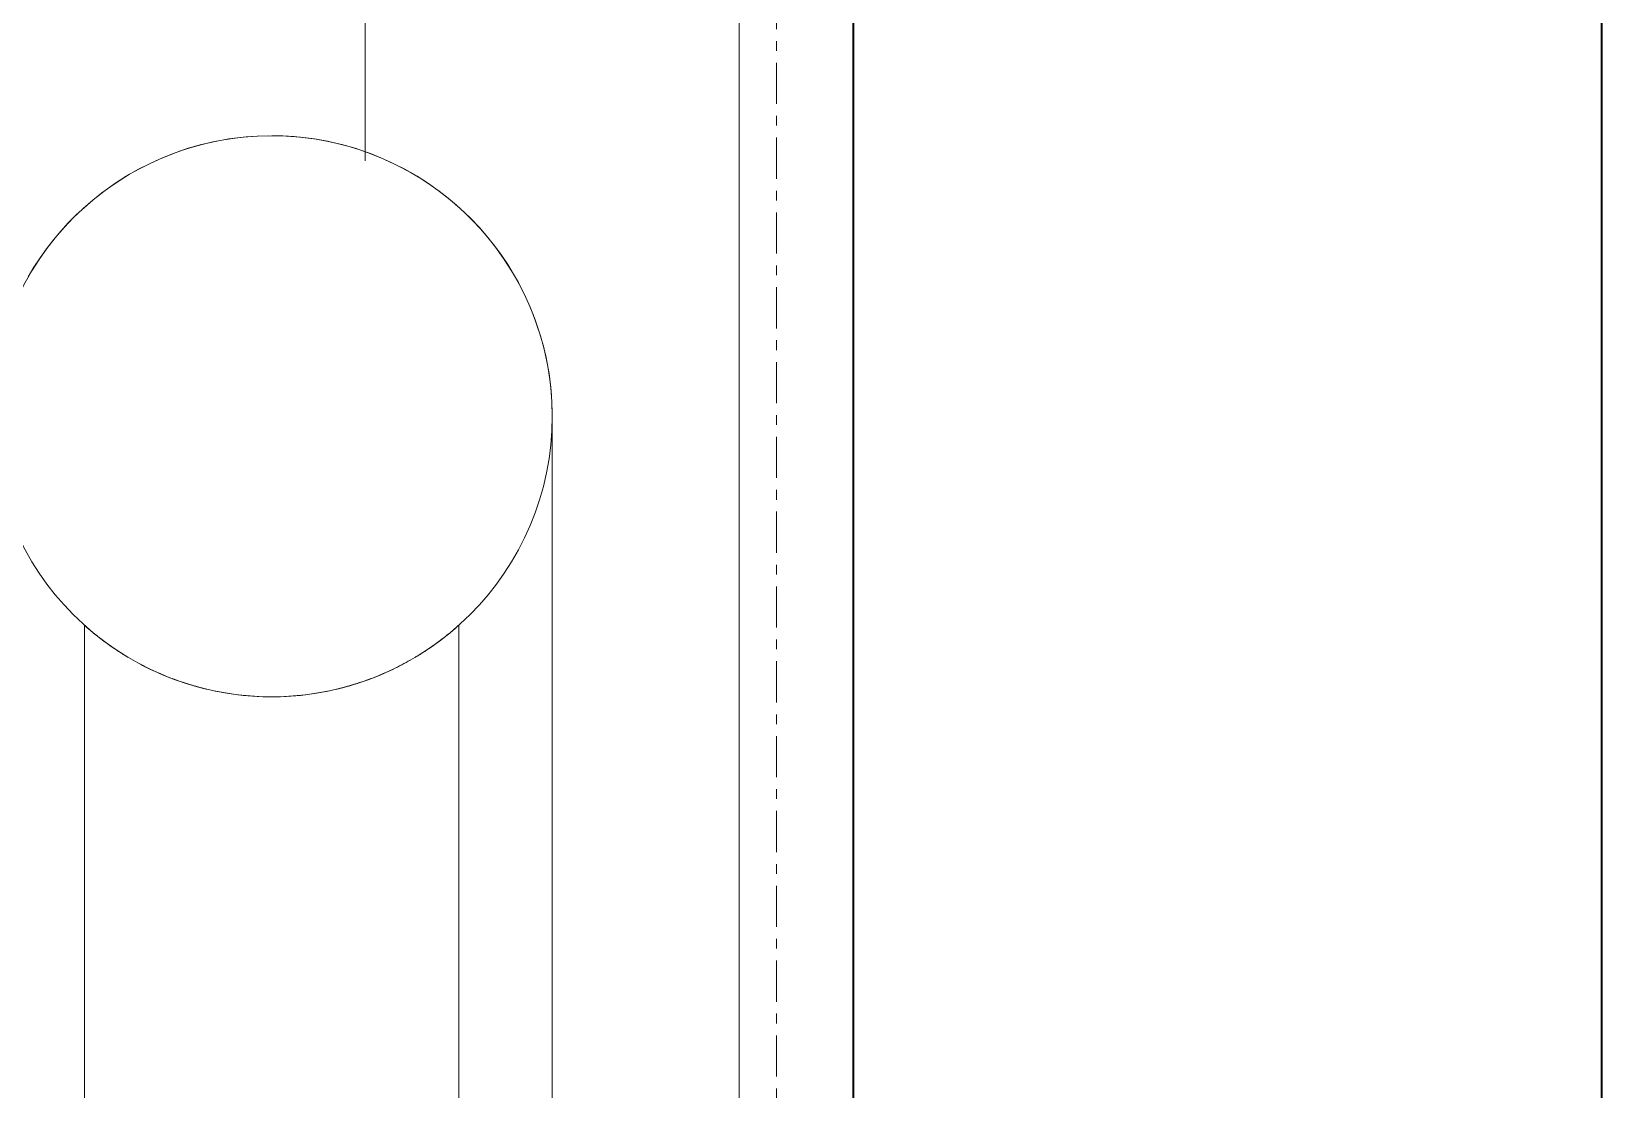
# Model space of a CAD drawing. Header units: millimetres. Extents: x -187664 to 435448, y -313239 to 299894.
# Drawn here: x 134023.3 to 134233.2, y -293824.3 to -293682.8 of the extents above; entities that cross this region are included whole.
import ezdxf

# ---------------------------------------------------------------- set-up
doc = ezdxf.new("R2010")
doc.units = ezdxf.units.MM
doc.linetypes.add('DPA_Grid _ Level 100', pattern=[10, 5.5, -1.6, 1.3, -1.6])
for name, color, linetype, lineweight in [('A-FLOR-HRAL', 7, 'Continuous', 25), ('A-GLAZ-CWMG', 7, 'Continuous', 35), ('S-GRID', 7, 'Continuous', 0)]:
    doc.layers.add(name, color=color, linetype=linetype, lineweight=lineweight)

# ---------------------------------------------------------------- blocks, each defined once
blk = doc.blocks.new('Railing - RL7_Baluster Post-V25-2120-01 ENTRANCE 1 SECTION A')
at = {"layer": 'A-FLOR-HRAL', "color": 7, "lineweight": 9}
for p, q in [((-849182.37, 102746.65), (-849182.37, 103600)), ((-849182.37, 102746.65), (-849182.37, 103600)), ((-849132.37, 103600), (-849132.37, 102500)), ((-849132.37, 102500), (-849132.37, 103600))]:
    blk.add_line(p, q, dxfattribs=at)
blk = doc.blocks.new('Railing - RL7_Baluster Post-V28-2120-01 ENTRANCE 1 SECTION A')
at = {"layer": 'A-FLOR-HRAL', "color": 7, "lineweight": 9}
for p, q in [((-849182.37, 102746.65), (-849182.37, 103600)), ((-849182.37, 102746.65), (-849182.37, 103600)), ((-849132.37, 103600), (-849132.37, 102500)), ((-849132.37, 102500), (-849132.37, 103600))]:
    blk.add_line(p, q, dxfattribs=at)
blk = doc.blocks.new('Railing - RL7_Baluster Post-V29-2120-01 ENTRANCE 1 SECTION A')
at = {"layer": 'A-FLOR-HRAL', "color": 7, "lineweight": 9}
for p, q in [((-849182.37, 103600), (-849182.37, 102746.65)), ((-849182.37, 102746.65), (-849182.37, 103600)), ((-849132.37, 102500), (-849132.37, 103600)), ((-849132.37, 102500), (-849132.37, 103600))]:
    blk.add_line(p, q, dxfattribs=at)
blk = doc.blocks.new('Railing - Railing-6650173-2120-01 ENTRANCE 1 SECTION A')
at = {"color": 7}
for name in ['Railing - RL7_Baluster Post-V25-2120-01 ENTRANCE 1 SECTION A', 'Railing - RL7_Baluster Post-V25-2120-01 ENTRANCE 1 SECTION A', 'Railing - RL7_Baluster Post-V25-2120-01 ENTRANCE 1 SECTION A', 'Railing - RL7_Baluster Post-V25-2120-01 ENTRANCE 1 SECTION A', 'Railing - RL7_Baluster Post-V28-2120-01 ENTRANCE 1 SECTION A', 'Railing - RL7_Baluster Post-V29-2120-01 ENTRANCE 1 SECTION A']:
    blk.add_blockref(name, (0, 0), dxfattribs=at)
blk = doc.blocks.new('Rectangular Mullion - Mullion_H-Beam-17948301-2120-01 ENTRANCE 1 SECTION A')
at = {"layer": 'A-GLAZ-CWMG', "color": 7}
for p, q in [((-849117.13, 103450), (-849117.13, 101450)), ((-849117.1, 101450), (-849117.1, 103450)), ((-849017.13, 103450), (-849017.13, 101350)), ((-849017.1, 103450), (-849017.1, 101350))]:
    blk.add_line(p, q, dxfattribs=at)
blk = doc.blocks.new('Railing - 2800 _L_-10729080-2120-01 ENTRANCE 1 SECTION A')
at = {"layer": 'A-FLOR-HRAL', "color": 7, "lineweight": 9}
for p, q in [((-849219.87, 102684.49), (-849219.87, 102508.5)), ((-849169.87, 102508.5), (-849169.87, 102684.49)), ((-849219.87, 102670.49), (-849219.87, 102508.5)), ((-849169.87, 102508.5), (-849169.87, 102670.62))]:
    blk.add_line(p, q, dxfattribs=at)
at = {"layer": 'A-FLOR-HRAL', "color": 7, "lineweight": 9, "flags": 128}
for points in [[(-849227.42, 102731.13), (-849226.65, 102732.42), (-849225.82, 102733.67), (-849224.95, 102734.89), (-849224.03, 102736.08), (-849223.07, 102737.23), (-849222.06, 102738.33), (-849221, 102739.4), (-849219.9, 102740.42), (-849218.77, 102741.4), (-849217.59, 102742.34), (-849216.38, 102743.22), (-849215.14, 102744.06), (-849213.86, 102744.84), (-849212.55, 102745.57), (-849211.21, 102746.25), (-849209.85, 102746.88), (-849208.46, 102747.45), (-849207.05, 102747.97), (-849205.63, 102748.43), (-849204.18, 102748.83), (-849202.72, 102749.17), (-849201.25, 102749.45), (-849199.76, 102749.68), (-849198.27, 102749.85), (-849196.78, 102749.95), (-849195.28, 102750)], [(-849194.87, 102750), (-849193.37, 102749.97), (-849191.88, 102749.88), (-849190.38, 102749.73), (-849188.9, 102749.52), (-849187.42, 102749.25), (-849185.96, 102748.93), (-849184.51, 102748.54), (-849183.08, 102748.1), (-849181.66, 102747.6), (-849180.27, 102747.04), (-849178.9, 102746.43), (-849177.56, 102745.76), (-849176.24, 102745.04), (-849174.95, 102744.27), (-849173.7, 102743.45), (-849172.48, 102742.58), (-849171.29, 102741.66), (-849170.15, 102740.69), (-849169.04, 102739.68), (-849167.97, 102738.63), (-849166.95, 102737.53), (-849165.97, 102736.39), (-849165.04, 102735.22), (-849164.15, 102734.01), (-849163.32, 102732.76), (-849162.53, 102731.48), (-849161.8, 102730.17), (-849161.12, 102728.84), (-849160.49, 102727.48), (-849159.92, 102726.09), (-849159.41, 102724.68), (-849158.95, 102723.25), (-849158.55, 102721.81), (-849158.2, 102720.35), (-849157.92, 102718.87), (-849157.69, 102717.39), (-849157.53, 102715.9), (-849157.42, 102714.4), (-849157.38, 102712.9)], [(-849157.37, 102708.06), (-849157.37, 102706.89), (-849157.37, 102705.59), (-849157.37, 102704.17), (-849157.37, 102702.61), (-849157.37, 102700.93), (-849157.37, 102699.13), (-849157.37, 102697.22), (-849157.37, 102695.18), (-849157.37, 102693.04), (-849157.37, 102690.78), (-849157.37, 102688.42), (-849157.37, 102685.96), (-849157.37, 102683.4), (-849157.37, 102680.75), (-849157.37, 102678.01), (-849157.37, 102675.18), (-849157.37, 102672.28), (-849157.37, 102669.29), (-849157.37, 102666.24), (-849157.37, 102663.12), (-849157.37, 102659.94)], [(-849157.37, 102659.83), (-849157.37, 102656.71), (-849157.37, 102653.42), (-849157.37, 102650.09), (-849157.37, 102646.72), (-849157.37, 102643.31), (-849157.37, 102639.87), (-849157.37, 102636.41), (-849157.37, 102632.93), (-849157.37, 102629.44), (-849157.37, 102625.94)]]:
    blk.add_lwpolyline(points, dxfattribs=at)
at = {"layer": 'A-FLOR-HRAL', "color": 7, "lineweight": 18}
for start, end in [(90, 270), (270, 90)]:
    blk.add_arc((-849194.87, 102712.5), 37.5, start, end, dxfattribs=at)
at = {"layer": 'A-FLOR-HRAL', "color": 7, "lineweight": 9}
for points, knots in [([(-849216.46, 102681.84), (-849216.81, 102682.08), (-849217.46, 102682.56), (-849218.62, 102683.46), (-849219.33, 102684.07), (-849219.63, 102684.34), (-849219.78, 102684.47), (-849219.86, 102684.54), (-849219.77, 102684.45), (-849219.51, 102684.22), (-849219.03, 102683.81), (-849218.33, 102683.24), (-849217.46, 102682.56), (-849216.48, 102681.84), (-849215.43, 102681.13), (-849214.64, 102680.63), (-849214.27, 102680.41)], [0.3333333, 0.3333333, 0.3333333, 0.3333333, 0.3611111, 0.3888889, 0.4444444, 0.4583333, 0.4722222, 0.5, 0.5277778, 0.5555556, 0.5833333, 0.6111111, 0.6388889, 0.6666667, 0.6944444, 0.717401, 0.717401, 0.717401, 0.717401]), ([(-849175.47, 102680.41), (-849175.1, 102680.63), (-849174.32, 102681.13), (-849173.27, 102681.84), (-849172.29, 102682.56), (-849171.13, 102683.46), (-849170.42, 102684.06), (-849170.11, 102684.34), (-849169.96, 102684.47), (-849169.89, 102684.54), (-849169.98, 102684.45), (-849170.24, 102684.22), (-849170.72, 102683.81), (-849171.42, 102683.24), (-849172.28, 102682.56), (-849172.94, 102682.08), (-849173.29, 102681.84)], [0.282599, 0.282599, 0.282599, 0.282599, 0.3055556, 0.3333333, 0.3611111, 0.3888889, 0.4444444, 0.4583333, 0.4722222, 0.5, 0.5277778, 0.5555556, 0.5833333, 0.6111111, 0.6388889, 0.6666667, 0.6666667, 0.6666667, 0.6666667]), ([(-849212.46, 102679.38), (-849212, 102679.14), (-849210.49, 102678.37), (-849207.64, 102677.17), (-849203.69, 102675.97), (-849199.46, 102675.2), (-849196.43, 102675), (-849194.87, 102675)], [0.7527576, 0.7527576, 0.7527576, 0.7527576, 0.7777778, 0.8333333, 0.8888889, 0.9444444, 1, 1, 1, 1]), ([(-849194.87, 102675), (-849193.32, 102675), (-849190.28, 102675.2), (-849186.06, 102675.97), (-849182.1, 102677.17), (-849178.88, 102678.53), (-849177.07, 102679.48), (-849176.34, 102679.9)], [0, 0, 0, 0, 0.0555556, 0.1111111, 0.1666667, 0.2222222, 0.2653207, 0.2653207, 0.2653207, 0.2653207])]:
    blk.add_open_spline(points, degree=3, knots=knots, dxfattribs=at)
for points in [[(-849214.04, 102680.27), (-849214.5, 102680.54), (-849215.37, 102681.08), (-849216.11, 102681.59), (-849216.46, 102681.84)], [(-849173.29, 102681.84), (-849173.64, 102681.59), (-849174.38, 102681.08), (-849175.25, 102680.54), (-849175.71, 102680.27)], [(-849211.06, 102678.67), (-849211.54, 102678.9), (-849212.01, 102679.14), (-849212.46, 102679.38)], [(-849203.64, 102676.04), (-849205.01, 102676.37), (-849207.65, 102677.17), (-849209.98, 102678.15), (-849211.06, 102678.67)], [(-849178.69, 102678.67), (-849179.77, 102678.15), (-849182.1, 102677.17), (-849184.74, 102676.37), (-849186.1, 102676.04)], [(-849176.33, 102679.9), (-849177.07, 102679.48), (-849177.86, 102679.07), (-849178.69, 102678.67)], [(-849204.21, 102676.18), (-849204.94, 102676.37), (-849205.66, 102676.58), (-849206.36, 102676.8)], [(-849206.36, 102676.8), (-849205.66, 102676.58), (-849204.94, 102676.37), (-849204.21, 102676.18)], [(-849185.54, 102676.18), (-849184.81, 102676.37), (-849184.09, 102676.58), (-849183.39, 102676.8)], [(-849183.38, 102676.8), (-849184.08, 102676.58), (-849184.8, 102676.37), (-849185.54, 102676.18)], [(-849194.87, 102675), (-849196.43, 102675), (-849199.47, 102675.2), (-849202.28, 102675.71), (-849203.64, 102676.04)], [(-849186.1, 102676.04), (-849187.47, 102675.71), (-849190.28, 102675.2), (-849193.32, 102675), (-849194.87, 102675)]]:
    blk.add_open_spline(points, degree=3, dxfattribs=at)
blk = doc.blocks.new('Railing - 2800 _L_-V381-2120-01 ENTRANCE 1 SECTION A')
at = {"layer": 'A-FLOR-HRAL', "color": 7, "lineweight": 9}
for p, q in [((-849219.87, 102684.49), (-849219.87, 102508.5)), ((-849219.87, 102684.49), (-849219.87, 102508.5)), ((-849169.87, 102508.5), (-849169.87, 102684.49)), ((-849169.87, 102508.5), (-849169.87, 102684.49)), ((-849157.37, 101453.2), (-849157.37, 102625))]:
    blk.add_line(p, q, dxfattribs=at)
at = {"layer": 'A-FLOR-HRAL', "color": 7, "lineweight": 9, "flags": 128}
for points in [[(-849227.42, 102731.13), (-849226.65, 102732.42), (-849225.82, 102733.67), (-849224.95, 102734.89), (-849224.03, 102736.08), (-849223.07, 102737.23), (-849222.06, 102738.33), (-849221, 102739.4), (-849219.9, 102740.42), (-849218.77, 102741.4), (-849217.59, 102742.34), (-849216.38, 102743.22), (-849215.14, 102744.06), (-849213.86, 102744.84), (-849212.55, 102745.57), (-849211.21, 102746.25), (-849209.85, 102746.88), (-849208.46, 102747.45), (-849207.05, 102747.97), (-849205.63, 102748.43), (-849204.18, 102748.83), (-849202.72, 102749.17), (-849201.25, 102749.45), (-849199.76, 102749.68), (-849198.27, 102749.85), (-849196.78, 102749.95), (-849195.28, 102750)], [(-849194.87, 102750), (-849193.37, 102749.97), (-849191.88, 102749.88), (-849190.38, 102749.73), (-849188.9, 102749.52), (-849187.42, 102749.25), (-849185.96, 102748.93), (-849184.51, 102748.54), (-849183.08, 102748.1), (-849181.66, 102747.6), (-849180.27, 102747.04), (-849178.9, 102746.43), (-849177.56, 102745.76), (-849176.24, 102745.04), (-849174.95, 102744.27), (-849173.7, 102743.45), (-849172.48, 102742.58), (-849171.29, 102741.66), (-849170.15, 102740.69), (-849169.04, 102739.68), (-849167.97, 102738.63), (-849166.95, 102737.53), (-849165.97, 102736.39), (-849165.04, 102735.22), (-849164.15, 102734.01), (-849163.32, 102732.76), (-849162.53, 102731.48), (-849161.8, 102730.17), (-849161.12, 102728.84), (-849160.49, 102727.48), (-849159.92, 102726.09), (-849159.41, 102724.68), (-849158.95, 102723.25), (-849158.55, 102721.81), (-849158.2, 102720.35), (-849157.92, 102718.87), (-849157.69, 102717.39), (-849157.53, 102715.9), (-849157.42, 102714.4), (-849157.38, 102712.9)], [(-849157.37, 102712.22), (-849157.37, 102711.87), (-849157.37, 102711.38), (-849157.37, 102710.76), (-849157.37, 102709.99), (-849157.37, 102709.09), (-849157.37, 102708.06), (-849157.37, 102706.89), (-849157.37, 102705.59), (-849157.37, 102704.17), (-849157.37, 102702.61), (-849157.37, 102700.93), (-849157.37, 102699.13), (-849157.37, 102697.22), (-849157.37, 102695.18), (-849157.37, 102693.04), (-849157.37, 102690.78), (-849157.37, 102688.42), (-849157.37, 102685.96), (-849157.37, 102683.4), (-849157.37, 102680.75), (-849157.37, 102678.01), (-849157.37, 102675.18), (-849157.37, 102672.28), (-849157.37, 102669.29), (-849157.37, 102666.24), (-849157.37, 102663.12), (-849157.37, 102659.94), (-849157.37, 102656.71), (-849157.37, 102653.42), (-849157.37, 102650.09), (-849157.37, 102646.72), (-849157.37, 102643.31), (-849157.37, 102639.87), (-849157.37, 102636.41), (-849157.37, 102632.93), (-849157.37, 102629.44), (-849157.37, 102625.94), (-849157.37, 102625)]]:
    blk.add_lwpolyline(points, dxfattribs=at)
at = {"layer": 'A-FLOR-HRAL', "color": 7, "lineweight": 18}
for start, end in [(90, 270), (270, 90)]:
    blk.add_arc((-849194.87, 102712.5), 37.5, start, end, dxfattribs=at)
at = {"layer": 'A-FLOR-HRAL', "color": 7, "lineweight": 9}
for points, knots in [([(-849216.46, 102681.84), (-849216.81, 102682.08), (-849217.46, 102682.56), (-849218.62, 102683.46), (-849219.33, 102684.07), (-849219.63, 102684.34), (-849219.78, 102684.47), (-849219.86, 102684.54), (-849219.77, 102684.45), (-849219.51, 102684.22), (-849219.03, 102683.81), (-849218.33, 102683.24), (-849217.46, 102682.56), (-849216.48, 102681.84), (-849215.43, 102681.13), (-849214.64, 102680.63), (-849214.27, 102680.41)], [0.3333333, 0.3333333, 0.3333333, 0.3333333, 0.3611111, 0.3888889, 0.4444444, 0.4583333, 0.4722222, 0.5, 0.5277778, 0.5555556, 0.5833333, 0.6111111, 0.6388889, 0.6666667, 0.6944444, 0.717401, 0.717401, 0.717401, 0.717401]), ([(-849216.46, 102681.84), (-849216.81, 102682.08), (-849217.46, 102682.56), (-849218.62, 102683.46), (-849219.33, 102684.07), (-849219.63, 102684.34), (-849219.78, 102684.47), (-849219.86, 102684.54), (-849219.77, 102684.45), (-849219.51, 102684.22), (-849219.03, 102683.81), (-849218.33, 102683.24), (-849217.46, 102682.56), (-849216.48, 102681.84), (-849215.43, 102681.13), (-849214.64, 102680.63), (-849214.27, 102680.41)], [0.3333333, 0.3333333, 0.3333333, 0.3333333, 0.3611111, 0.3888889, 0.4444444, 0.4583333, 0.4722222, 0.5, 0.5277778, 0.5555556, 0.5833333, 0.6111111, 0.6388889, 0.6666667, 0.6944444, 0.717401, 0.717401, 0.717401, 0.717401]), ([(-849175.47, 102680.41), (-849175.1, 102680.63), (-849174.32, 102681.13), (-849173.27, 102681.84), (-849172.29, 102682.56), (-849171.13, 102683.46), (-849170.42, 102684.06), (-849170.11, 102684.34), (-849169.96, 102684.47), (-849169.89, 102684.54), (-849169.98, 102684.45), (-849170.24, 102684.22), (-849170.72, 102683.81), (-849171.42, 102683.24), (-849172.28, 102682.56), (-849172.94, 102682.08), (-849173.29, 102681.84)], [0.282599, 0.282599, 0.282599, 0.282599, 0.3055556, 0.3333333, 0.3611111, 0.3888889, 0.4444444, 0.4583333, 0.4722222, 0.5, 0.5277778, 0.5555556, 0.5833333, 0.6111111, 0.6388889, 0.6666667, 0.6666667, 0.6666667, 0.6666667]), ([(-849175.47, 102680.41), (-849175.1, 102680.63), (-849174.32, 102681.13), (-849173.27, 102681.84), (-849172.29, 102682.56), (-849171.13, 102683.46), (-849170.42, 102684.06), (-849170.11, 102684.34), (-849169.96, 102684.47), (-849169.89, 102684.54), (-849169.98, 102684.45), (-849170.24, 102684.22), (-849170.72, 102683.81), (-849171.42, 102683.24), (-849172.28, 102682.56), (-849172.94, 102682.08), (-849173.29, 102681.84)], [0.282599, 0.282599, 0.282599, 0.282599, 0.3055556, 0.3333333, 0.3611111, 0.3888889, 0.4444444, 0.4583333, 0.4722222, 0.5, 0.5277778, 0.5555556, 0.5833333, 0.6111111, 0.6388889, 0.6666667, 0.6666667, 0.6666667, 0.6666667]), ([(-849212.46, 102679.38), (-849212, 102679.14), (-849210.49, 102678.37), (-849207.64, 102677.17), (-849203.69, 102675.97), (-849199.46, 102675.2), (-849196.43, 102675), (-849194.87, 102675)], [0.7527576, 0.7527576, 0.7527576, 0.7527576, 0.7777778, 0.8333333, 0.8888889, 0.9444444, 1, 1, 1, 1]), ([(-849212.46, 102679.38), (-849212, 102679.14), (-849210.49, 102678.37), (-849207.64, 102677.17), (-849203.69, 102675.97), (-849199.46, 102675.2), (-849196.43, 102675), (-849194.87, 102675)], [0.7527576, 0.7527576, 0.7527576, 0.7527576, 0.7777778, 0.8333333, 0.8888889, 0.9444444, 1, 1, 1, 1]), ([(-849194.87, 102675), (-849193.32, 102675), (-849190.28, 102675.2), (-849186.06, 102675.97), (-849182.1, 102677.17), (-849178.88, 102678.53), (-849177.07, 102679.48), (-849176.34, 102679.9)], [0, 0, 0, 0, 0.0555556, 0.1111111, 0.1666667, 0.2222222, 0.2653207, 0.2653207, 0.2653207, 0.2653207]), ([(-849194.87, 102675), (-849193.32, 102675), (-849190.28, 102675.2), (-849186.06, 102675.97), (-849182.1, 102677.17), (-849178.88, 102678.53), (-849177.07, 102679.48), (-849176.34, 102679.9)], [0, 0, 0, 0, 0.0555556, 0.1111111, 0.1666667, 0.2222222, 0.2653207, 0.2653207, 0.2653207, 0.2653207])]:
    blk.add_open_spline(points, degree=3, knots=knots, dxfattribs=at)
for points in [[(-849214.04, 102680.27), (-849214.5, 102680.54), (-849215.37, 102681.08), (-849216.11, 102681.59), (-849216.46, 102681.84)], [(-849214.04, 102680.27), (-849214.5, 102680.54), (-849215.37, 102681.08), (-849216.11, 102681.59), (-849216.46, 102681.84)], [(-849173.29, 102681.84), (-849173.64, 102681.59), (-849174.38, 102681.08), (-849175.25, 102680.54), (-849175.71, 102680.27)], [(-849173.29, 102681.84), (-849173.64, 102681.59), (-849174.38, 102681.08), (-849175.25, 102680.54), (-849175.71, 102680.27)], [(-849211.06, 102678.67), (-849211.54, 102678.9), (-849212.01, 102679.14), (-849212.46, 102679.38)], [(-849211.06, 102678.67), (-849211.54, 102678.9), (-849212.01, 102679.14), (-849212.46, 102679.38)], [(-849203.64, 102676.04), (-849205.01, 102676.37), (-849207.65, 102677.17), (-849209.98, 102678.15), (-849211.06, 102678.67)], [(-849203.64, 102676.04), (-849205.01, 102676.37), (-849207.65, 102677.17), (-849209.98, 102678.15), (-849211.06, 102678.67)], [(-849178.69, 102678.67), (-849179.77, 102678.15), (-849182.1, 102677.17), (-849184.74, 102676.37), (-849186.1, 102676.04)], [(-849178.69, 102678.67), (-849179.77, 102678.15), (-849182.1, 102677.17), (-849184.74, 102676.37), (-849186.1, 102676.04)], [(-849176.33, 102679.9), (-849177.07, 102679.48), (-849177.86, 102679.07), (-849178.69, 102678.67)], [(-849176.33, 102679.9), (-849177.07, 102679.48), (-849177.86, 102679.07), (-849178.69, 102678.67)], [(-849194.87, 102675), (-849196.43, 102675), (-849199.47, 102675.2), (-849202.28, 102675.71), (-849203.64, 102676.04)], [(-849194.87, 102675), (-849196.43, 102675), (-849199.47, 102675.2), (-849202.28, 102675.71), (-849203.64, 102676.04)], [(-849186.1, 102676.04), (-849187.47, 102675.71), (-849190.28, 102675.2), (-849193.32, 102675), (-849194.87, 102675)], [(-849186.1, 102676.04), (-849187.47, 102675.71), (-849190.28, 102675.2), (-849193.32, 102675), (-849194.87, 102675)]]:
    blk.add_open_spline(points, degree=3, dxfattribs=at)
blk = doc.blocks.new('Railing - Railing-17921675-2120-01 ENTRANCE 1 SECTION A')
at = {"color": 7}
for name in ['Railing - 2800 _L_-10729080-2120-01 ENTRANCE 1 SECTION A', 'Railing - 2800 _L_-V381-2120-01 ENTRANCE 1 SECTION A']:
    blk.add_blockref(name, (0, 0), dxfattribs=at)

msp = doc.modelspace()

# ---------------------------------------------------------------- linework, layer by layer
at = {"layer": 'S-GRID', "color": 7, "linetype": 'DPA_Grid _ Level 100'}
msp.add_line((134122.88, -309692.504), (134122.88, -276432.385), dxfattribs=at)

# ---------------------------------------------------------------- block references
at = {"layer": 'A-FLOR-HRAL', "color": 7, "lineweight": 9}
for name in ['Railing - Railing-6650173-2120-01 ENTRANCE 1 SECTION A', 'Railing - Railing-17921675-2120-01 ENTRANCE 1 SECTION A']:
    msp.add_blockref(name, (983250.254, -396446.753), dxfattribs=at)
at = {"layer": 'A-GLAZ-CWMG', "color": 7}
msp.add_blockref('Rectangular Mullion - Mullion_H-Beam-17948301-2120-01 ENTRANCE 1 SECTION A', (983250.254, -396446.753), dxfattribs=at)

doc.saveas('drawing.dxf')
